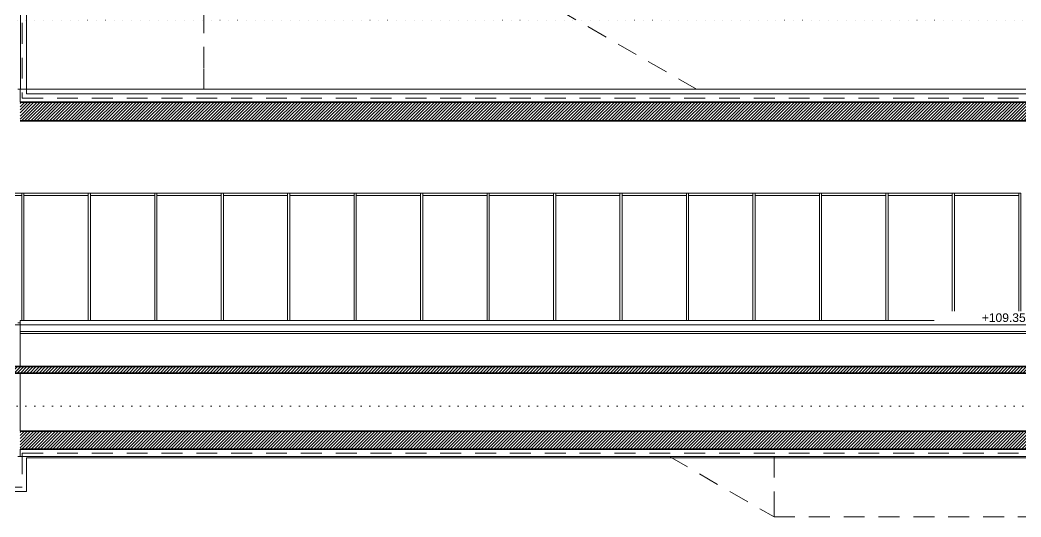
# Model space of a CAD drawing. Header units: centimetres. Extents: x -9500 to 10637, y -7231 to 13725.
# Drawn here: x 5977 to 8257, y 10497 to 11630 of the extents above; entities that cross this region are included whole.
import ezdxf

# ---------------------------------------------------------------- set-up
doc = ezdxf.new("R2010")
doc.units = ezdxf.units.CM
doc.header["$LTSCALE"] = 200
doc.linetypes.add('Dot 1mm', pattern=[0.1, 0, -0.1])
doc.linetypes.add('Overhead', pattern=[0.396875, 0.238125, -0.15875])
for name, color, linetype, lineweight in [('A-AREA', 32, 'Continuous', 9), ('A-DETL', 90, 'Continuous', 9), ('A-FLOR', 192, 'Continuous', 9), ('A-FLOR-LEVL', 51, 'Continuous', 9), ('A-FLOR-OVHD', 1, 'Overhead', 9), ('A-FLOR-PATT', 8, 'Continuous', 35), ('A-GENM', 13, 'Continuous', 9), ('A-GLAZ-CURT', 52, 'Continuous', 9), ('A-GLAZ-CWMG', 51, 'Continuous', 9)]:
    doc.layers.add(name, color=color, linetype=linetype, lineweight=lineweight)
doc.styles.add('Arial_2', font='arial.ttf', dxfattribs={"height": 19.670659})
pattern_1 = [(45, (2594.172, 12045), (-3.535534, 3.535534), [])]

# ---------------------------------------------------------------- blocks, each defined once
blk = doc.blocks.new('p1 tüneli2 - p1 tüneli-1427850-G2-1')
at = {"layer": 'A-FLOR-PATT', "lineweight": 9}
h = blk.add_hatch(dxfattribs=at)
h.set_pattern_fill('FP_12', color=256, style=0, pattern_type=2)
h.set_pattern_definition(pattern_1)
h.paths.add_polyline_path([(-657, 10651.8), (1856.9, 10651.9), (1856.9, 10692.7), (-657, 10692.7), (-657, 10651.9)], flags=0)
h.paths.add_polyline_path([(1856.9, 11400.2), (1856.9, 11442.9), (-657, 11442.9), (-657, 11400.2), (1792, 11400.2)], flags=0)
at = {"layer": 'A-FLOR'}
for p, q in [((-657, 11472), (-662, 11472)), ((1856.9, 11472), (-657, 11472)), ((-657, 10935), (1856.9, 10935)), ((-657, 10935), (-657, 10920)), ((-657, 10920), (1856.9, 10920)), ((-657, 10915), (-657, 10840)), ((-657, 10825), (-657, 10692.7)), ((-662, 10634.8), (822.4, 10634.8)), ((-657, 10634.8), (1856.9, 10634.8))]:
    blk.add_line(p, q, dxfattribs=at)
at = {"layer": 'A-FLOR', "lineweight": 35}
for p, q in [((1856.9, 11442.9), (-657, 11442.9)), ((-657, 11400.2), (1856.9, 11400.2)), ((1856.9, 10692.7), (-657, 10692.7)), ((-657, 10651.8), (1856.9, 10651.8))]:
    blk.add_line(p, q, dxfattribs=at)
at = {"layer": 'A-FLOR'}
for centre, major_axis, start_param, end_param in [((-657, 10972), (0, 500), 5.940216, 6.285949), ((-657, 11474.8), (0, 840), 3.130378, 3.343177)]:
    blk.add_ellipse(centre, major_axis=major_axis, ratio=0.000001, start_param=start_param, end_param=end_param, dxfattribs=at)
blk = doc.blocks.new('IUAS_Tunnel_B3_1_merdiven tüneli ORTA - IUAS_Tunnel_B3_1_merdiven tüneli ORTA-1506069-G2-1')
at = {"layer": 'A-GENM', "linetype": 'Overhead'}
for p, q in [((884.3, 11472), (-122, 12053)), ((-238.1, 11846.1), (-238.1, 12030.3)), ((-238.1, 11520.9), (-238.1, 11846.1)), ((-238.1, 11471.9), (-238.1, 11520.9)), ((822.3, 10634.9), (1060.9, 10497.1)), ((1060.9, 10634.8), (1060.9, 10513)), ((1060.9, 10513), (1060.9, 10497.2))]:
    blk.add_line(p, q, dxfattribs=at)
blk = doc.blocks.new('Generic Models 10 - Generic Models 4-1515411-G2-1')
at = {"layer": 'A-GENM'}
for p, q in [((-652, 12119.4), (-656.1, 12119.4)), ((-656.1, 11845.7), (-656.1, 12119.3)), ((-656.1, 11520.8), (-656.1, 11845.7)), ((-656.1, 11471.9), (-656.1, 11520.8))]:
    blk.add_line(p, q, dxfattribs=at)
blk = doc.blocks.new('Generic Models 2 - Generic Models 4-1519083-G2-1')
at = {"layer": 'A-GENM', "linetype": 'Overhead'}
blk.add_line((1060.9, 10497.6), (1856.9, 10497.6), dxfattribs=at)
blk = doc.blocks.new('System Panel - Glazed-1528178-G2-1')
at = {"layer": 'A-GLAZ-CURT'}
blk.add_line((-662, 10940), (-657, 10940), dxfattribs=at)
blk = doc.blocks.new('Rectangular Mullion - 50 x 150mm-V9-G2-1')
at = {"layer": 'A-GLAZ-CWMG'}
for p, q in [((-2162.3, 11230), (-2162.3, 11235)), ((-2015.9, 11235), (-2162.3, 11235)), ((-2162.3, 11230), (-2015.9, 11230)), ((-2015.9, 11235), (-2015.9, 11230))]:
    blk.add_line(p, q, dxfattribs=at)
blk = doc.blocks.new('Rectangular Mullion - 50 x 150mm-1528176-G2-1')
at = {"layer": 'A-GLAZ-CWMG'}
for p, q in [((-2167.3, 11235), (-2162.3, 11235)), ((-2167.3, 11235), (-2167.3, 10945)), ((-2162.3, 10945), (-2162.3, 11235))]:
    blk.add_line(p, q, dxfattribs=at)

msp = doc.modelspace()

# ---------------------------------------------------------------- hatches: boundary and pattern name
at = {"layer": 'A-FLOR-PATT', "lineweight": 9}
h = msp.add_hatch(dxfattribs=at)
h.set_pattern_fill('FP_12', color=256, style=0, pattern_type=2)
h.set_pattern_definition(pattern_1)
h.paths.add_polyline_path([(8425.6, 10825), (8490.5, 10825), (8490.5, 10840), (4336.5, 10840), (4336.5, 10825), (8393.1, 10825)], flags=0)

# ---------------------------------------------------------------- linework, layer by layer
at = {"layer": 'A-AREA'}
msp.add_line((4336.5, 10935), (8490.5, 10935), dxfattribs=at)
at = {"layer": 'A-DETL'}
for p, q in [((5991.6, 12010.2), (5991.6, 11462)), ((5991.6, 11462), (8490.5, 11462)), ((5991.6, 10632.2), (8490.5, 10632.2)), ((5991.6, 10632.2), (5991.6, 10555)), ((5991.6, 10555), (4336.5, 10555))]:
    msp.add_line(p, q, dxfattribs=at)
at = {"layer": 'A-FLOR'}
for p, q in [((5976.6, 10945), (5976.6, 10915)), ((5976.6, 10945), (8490.5, 10945)), ((5976.6, 10935), (8490.5, 10935)), ((8490.5, 10915), (5976.6, 10915))]:
    msp.add_line(p, q, dxfattribs=at)
at = {"layer": 'A-FLOR', "lineweight": 35}
for p, q in [((8490.5, 10840), (4336.5, 10840)), ((4336.5, 10825), (8490.5, 10825))]:
    msp.add_line(p, q, dxfattribs=at)
at = {"layer": 'A-FLOR-LEVL', "linetype": 'Dot 1mm'}
for p, q in [((4080.5, 11630), (8746.3, 11630)), ((4080.5, 10840), (8746.3, 10840)), ((4080.5, 10750), (8746.3, 10750))]:
    msp.add_line(p, q, dxfattribs=at)
at = {"layer": 'A-FLOR-OVHD'}
for p, q in [((5981.6, 12020.2), (5981.6, 11452)), ((5981.6, 11452), (8490.5, 11452)), ((5981.6, 10642.2), (8490.5, 10642.2)), ((5981.6, 10642.2), (5981.6, 10565)), ((5981.6, 10565), (4336.5, 10565))]:
    msp.add_line(p, q, dxfattribs=at)

# ---------------------------------------------------------------- block references
at = {"layer": 'A-FLOR'}
msp.add_blockref('p1 tüneli2 - p1 tüneli-1427850-G2-1', (6633.6, 0), dxfattribs=at)
at = {"layer": 'A-GENM'}
msp.add_blockref('Generic Models 10 - Generic Models 4-1515411-G2-1', (6633.6, 0), dxfattribs=at)
at = {"layer": 'A-GENM', "linetype": 'Overhead'}
for name in ['IUAS_Tunnel_B3_1_merdiven tüneli ORTA - IUAS_Tunnel_B3_1_merdiven tüneli ORTA-1506069-G2-1', 'Generic Models 2 - Generic Models 4-1519083-G2-1']:
    msp.add_blockref(name, (6633.6, 0), dxfattribs=at)
at = {"layer": 'A-GLAZ-CURT'}
msp.add_blockref('System Panel - Glazed-1528178-G2-1', (6633.6, 0), dxfattribs=at)
at = {"layer": 'A-GLAZ-CWMG'}
for name, p in [('Rectangular Mullion - 50 x 150mm-V9-G2-1', (7996.5, 0)), ('Rectangular Mullion - 50 x 150mm-1528176-G2-1', (8147.9, 0)), ('Rectangular Mullion - 50 x 150mm-V9-G2-1', (8147.9, 0)), ('Rectangular Mullion - 50 x 150mm-1528176-G2-1', (8299.3, 0)), ('Rectangular Mullion - 50 x 150mm-V9-G2-1', (8299.3, 0)), ('Rectangular Mullion - 50 x 150mm-1528176-G2-1', (8450.7, 0)), ('Rectangular Mullion - 50 x 150mm-V9-G2-1', (8450.7, 0)), ('Rectangular Mullion - 50 x 150mm-1528176-G2-1', (8602.2, 0)), ('Rectangular Mullion - 50 x 150mm-V9-G2-1', (8602.2, 0)), ('Rectangular Mullion - 50 x 150mm-1528176-G2-1', (8753.6, 0)), ('Rectangular Mullion - 50 x 150mm-V9-G2-1', (8753.6, 0)), ('Rectangular Mullion - 50 x 150mm-1528176-G2-1', (8905, 0)), ('Rectangular Mullion - 50 x 150mm-V9-G2-1', (8905, 0)), ('Rectangular Mullion - 50 x 150mm-1528176-G2-1', (9056.5, 0)), ('Rectangular Mullion - 50 x 150mm-V9-G2-1', (9056.5, 0)), ('Rectangular Mullion - 50 x 150mm-1528176-G2-1', (9207.9, 0)), ('Rectangular Mullion - 50 x 150mm-V9-G2-1', (9207.9, 0)), ('Rectangular Mullion - 50 x 150mm-1528176-G2-1', (9359.3, 0)), ('Rectangular Mullion - 50 x 150mm-V9-G2-1', (9359.3, 0)), ('Rectangular Mullion - 50 x 150mm-1528176-G2-1', (9510.7, 0)), ('Rectangular Mullion - 50 x 150mm-V9-G2-1', (9510.7, 0)), ('Rectangular Mullion - 50 x 150mm-1528176-G2-1', (9662.2, 0)), ('Rectangular Mullion - 50 x 150mm-V9-G2-1', (9662.2, 0)), ('Rectangular Mullion - 50 x 150mm-1528176-G2-1', (9813.6, 0)), ('Rectangular Mullion - 50 x 150mm-V9-G2-1', (9813.6, 0)), ('Rectangular Mullion - 50 x 150mm-1528176-G2-1', (9965, 0)), ('Rectangular Mullion - 50 x 150mm-V9-G2-1', (9965, 0)), ('Rectangular Mullion - 50 x 150mm-1528176-G2-1', (10116.5, 0)), ('Rectangular Mullion - 50 x 150mm-V9-G2-1', (10116.5, 0)), ('Rectangular Mullion - 50 x 150mm-1528176-G2-1', (10267.9, 0)), ('Rectangular Mullion - 50 x 150mm-V9-G2-1', (10267.9, 0)), ('Rectangular Mullion - 50 x 150mm-1528176-G2-1', (10419.3, 0))]:
    msp.add_blockref(name, p, dxfattribs=at)

# ---------------------------------------------------------------- next in the draw order: texts
at = {"layer": 'A-FLOR-LEVL', "insert": (8707.5, 10961.3), "char_height": 19.671, "width": 642.72, "attachment_point": 3, "line_spacing_factor": 0.938532, "style": 'Arial_2', "bg_fill": 3, "box_fill_scale": 1.25, "bg_fill_color": 0, "bg_fill_transparency": 0}
msp.add_mtext('+109.35 PERON KATI / PLATFORM LEVEL', dxfattribs=at)

# ---------------------------------------------------------------- next in the draw order: linework, layer by layer
at = {"layer": 'A-FLOR-LEVL', "linetype": 'Dot 1mm'}
msp.add_line((4080.5, 10935), (8746.3, 10935), dxfattribs=at)

doc.saveas('drawing.dxf')
